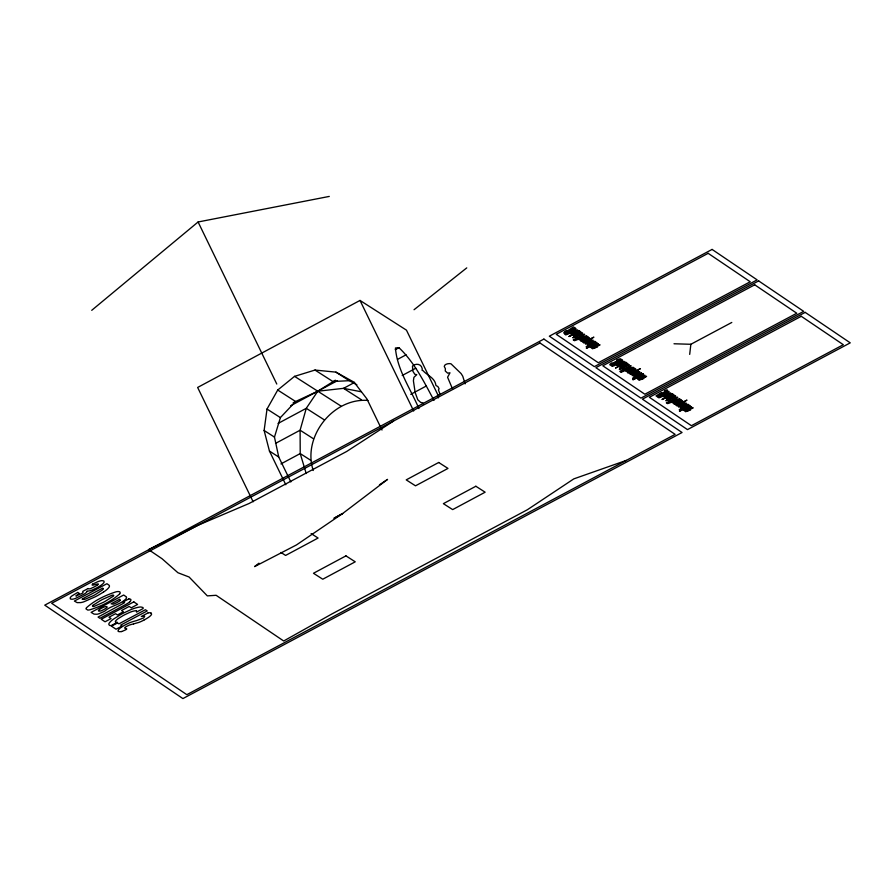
<?xml version="1.0" encoding="UTF-8"?>
<svg xmlns="http://www.w3.org/2000/svg" width="895" height="895" viewBox="0 0 895 895"><rect width="100%" height="100%" fill="white"/><g stroke="black" fill="none" stroke-linecap="round" stroke-linejoin="round"><path stroke-width="1.34" d="M573.784 335.972L574.512 335.077L572.867 335.334L580.161 331.441L580.721 331.821L575.44 334.73M689.698 354.386L690.85 344.284L731.797 322.457M285.796 484.732L269.451 451.069L264.126 430.484L267.023 409.049L277.719 390.041L294.556 376.359L314.995 370.06L335.916 372.13L354.129 382.243L366.872 398.857L382.008 430.025M313.239 470.501C302.096 437.017 332.85 397.648 367.979 400.434M589.313 344.306L593.105 342.416M635.864 375.788L639.656 373.897M682.415 407.259L686.208 405.379M290.841 481.946L278.737 457.021L274.474 437.107L280.392 417.607L295.607 401.497L317.781 391.216L335.345 380.196M572.297 332.962L576.402 330.881M618.848 364.444L622.954 362.352M665.399 395.926L669.516 393.834M576.402 331.038L572.375 333.074M622.987 362.464L618.948 364.556M669.538 393.945L665.432 396.015M571.368 335.491L569.097 336.542M588.731 347.226L586.505 348.3M617.93 366.972L615.648 368.024M635.282 378.708L633.078 379.782M664.504 398.409L662.222 399.517M681.833 410.19L679.551 411.252M564.879 332.336L565.26 331.989A7.876 2.014 -25.9 0 1 566.848 331.094L566.345 330.758M569.007 336.397L571.346 335.289M586.37 348.144L588.709 347.025M615.559 367.879L617.897 366.771M632.922 379.614L635.26 378.507M662.121 399.36L664.448 398.241M679.473 411.096L681.811 409.988M580.844 338.858L582.734 338.355L580.922 339.004M587.176 343.143L589.078 342.628L587.254 343.288M593.989 347.752L595.88 347.238L594.067 347.886M627.395 370.34L629.297 369.825L627.473 370.485M633.727 374.625L635.629 374.11L633.783 374.759M640.54 379.234L642.431 378.719L640.619 379.368M673.946 401.821L675.848 401.307L674.047 401.967M680.278 406.106L682.18 405.592L680.334 406.24M687.091 410.715L688.982 410.201L687.192 410.861M589.537 339.876L585.531 341.979M636.099 371.335L632.06 373.45M682.65 402.817L678.656 404.943M585.442 341.868L589.481 339.764M631.993 373.338L636.043 371.246M678.544 404.82L682.594 402.728M619.049 359.88L611.732 363.84M120.053 600.467L119.896 599.437M611.598 363.694C614.037 360.584 604.998 367.576 613.489 363.706A2.562 0.66 -25.9 0 0 615.559 362.083M621.958 366.245L627.272 363.303L626.713 362.922L619.418 366.816L619.944 367.163C621.969 365.373 619.116 368.606 621.678 367.364M668.509 397.727L673.823 394.784L673.264 394.404L665.969 398.297L666.495 398.644C668.632 396.821 665.578 400.054 668.229 398.846A6.936 1.768 -25.9 0 0 669.773 398.074L674.763 395.422L668.654 397.883M585.341 336.8C590.812 334.864 580.508 336.05 579.222 339.787A4.33 1.108 -25.9 0 0 579.378 339.876L584.39 338.064L583.305 337.325L585.364 336.598M591.64 341.129C597.245 339.082 586.628 340.436 585.554 344.072A4.33 1.108 -25.9 0 0 585.71 344.161L590.722 342.349L589.637 341.61L591.696 340.883M598.475 345.694C603.968 343.714 593.575 344.989 592.367 348.67A4.33 1.108 -25.9 0 0 592.512 348.759L597.524 346.947L596.45 346.22L598.509 345.492M631.904 368.27C637.52 366.335 627.026 367.532 625.773 371.268A4.33 1.108 -25.9 0 0 625.929 371.358L630.941 369.545L629.856 368.807L631.915 368.08M638.224 372.566C643.74 370.597 633.201 371.906 632.105 375.553A4.33 1.108 -25.9 0 0 632.262 375.643L641.48 372.745M645.026 377.175C650.475 375.273 640.205 376.392 638.918 380.151A4.33 1.108 -25.9 0 0 639.064 380.241L644.076 378.428L643.002 377.701L645.06 376.974M678.455 399.752C683.948 397.827 673.275 399.17 672.324 402.75A4.33 1.108 -25.9 0 0 672.481 402.839L677.493 401.027L676.407 400.289L678.466 399.562M684.776 404.048C690.213 402.079 679.943 403.309 678.656 407.035A4.33 1.108 -25.9 0 0 678.813 407.124L683.825 405.312L682.74 404.574L684.809 403.846M691.578 408.657C697.261 406.61 686.577 408.008 685.469 411.633A4.33 1.108 -25.9 0 0 685.615 411.722L690.638 409.91L689.553 409.183L691.611 408.456M593.016 342.729L594.884 341.756M639.545 374.222L641.435 373.237M686.107 405.703L687.986 404.719M97.611 584.827L97.723 584.737A2.73 0.694 -25.9 0 0 98.181 583.898C96.928 583.719 90.484 586.628 92.431 584.211M91.726 310.319L198.097 221.982L329.282 196.419M414.049 309.726L466.754 267.885M258.935 563.19L254.594 566.613L296.458 544.943L342.673 513.517L387.569 479.384L379.458 484.81M587.579 338.813L587.064 339.071A2.618 0.671 -25.9 0 1 586.348 339.239M634.175 370.273L633.671 370.53A2.618 0.671 -25.9 0 1 632.899 370.709M680.726 401.754L680.222 402.012A2.618 0.671 -25.9 0 1 679.45 402.191M583.864 340.693L584.301 340.469A2.45 0.627 -25.9 0 1 584.983 340.313M630.416 372.175L630.852 371.951A2.45 0.627 -25.9 0 1 631.534 371.794L631.624 371.772M676.967 403.656L677.403 403.432A2.45 0.627 -25.9 0 1 678.086 403.276L678.175 403.253M393.487 421.075L346.757 451.427L249.101 503.482L198.164 525.186L148.548 549.597L162.062 558.737L177.937 572.744L189.091 577.018L207.327 595.88L216.131 595.298L283.704 640.999L332.011 613.892L527.323 509.77L573.796 478.881L626.299 460.41M661.148 392.86L656.001 395.858L657.176 396.653L660.186 394.068M642.364 376.28L636.591 378.428L644.937 375.251L638.169 379.491L637.632 379.122L642.722 376.101M688.915 407.762L688.11 408.254L689.273 407.583M595.645 344.888L594.694 345.47L596.171 344.62M334.204 518.16L342.673 513.517L334.07 518.183M565.987 330.949C558.726 335.949 571.155 331.116 572.397 328.465L573.068 328.912L574.937 327.917L573.46 326.91L565.025 332.459M636.916 374.244L633.917 376.784M438.785 396.731L406.453 330.154L360.014 300.429L197.638 387.457L253.14 501.771M293.146 402.806L295.607 401.497L277.719 390.041M290.718 405.715L337.46 380.666M395.277 349.676L398.969 347.696C414.407 362.352 424.051 381.863 433.986 400.412M278.065 423.436L306.269 408.321L317.781 391.216L343.557 388.34L361.043 391.741M354.588 382.422L343.557 388.34L361.446 399.785M397.514 359.41L406.095 354.812M275.503 443.405L300.105 430.215L306.269 408.321L324.158 419.766M402.202 375.497L415.739 368.248M280.929 463.923L300.217 453.575L310.576 460.198M410.738 394.348L426.412 385.946M88.102 588.53L82.754 591.382L83.034 592.591A3.177 0.817 -25.9 0 1 82.262 593.284L75.907 596.025L79.23 593.374L77.775 592.389L72.092 595.813A7.417 1.891 -25.9 0 0 70.224 597.715L70.291 598.766A14.354 3.669 -25.9 0 0 70.649 599.046L71.992 599.258A7.283 1.857 -25.9 0 0 75.493 598.419L84.32 594.011A6.153 1.566 -25.9 0 0 87.084 591.248M566.837 333.522L569.846 331.911M571.491 331.038L576 328.633L575.418 328.241L564.566 334.025L565.192 334.45A7.809 1.991 -25.9 0 0 565.472 334.573L565.908 334.64M575.507 339.384L578.528 337.773M580.173 336.9L584.67 334.495L584.088 334.103L573.236 339.887L573.863 340.313M581.325 341.219L583.652 339.507A7.126 1.824 -25.9 0 1 584.916 338.802L588.339 336.979L587.78 336.598L580.486 340.492L582.298 340.145A2.305 0.593 -25.9 0 0 581.146 341.297M584.748 342.024L583.115 342.259L593.877 337.169C590.968 338.041 590.678 341.599 584.01 342.964M119.606 599.281L111.103 603.812L113.206 604.159A3.177 0.817 -25.9 0 0 114.291 603.834L116.451 602.85A9.957 2.54 -25.9 0 0 117.29 602.413L119.169 601.261A3.334 0.85 -25.9 0 0 120.053 600.467M128.835 598.9L122.928 602.044A6.947 1.779 -25.9 0 1 124.416 602.044L124.528 602.391A2.305 0.593 -25.9 0 1 123.946 603.062L98.07 617.08L99.882 618.311L122.581 606.206A39.984 10.214 -25.9 0 0 126.262 604.203L126.945 603.789A8.1 2.07 -25.9 0 0 129.663 601.921M111.248 625.56L117.334 622.316A10.908 2.786 -25.9 0 1 115.589 622.059L115.388 621.768A6.69 1.712 -25.9 0 1 115.746 620.772L116.753 619.754A10.807 2.763 -25.9 0 1 118.341 618.523L122.951 615.704A23.606 6.03 -25.9 0 1 124.662 614.775L129.831 612.348A10.863 2.774 -25.9 0 1 132.494 611.386L134.284 610.927A6.925 1.768 -25.9 0 1 135.962 610.849L136.387 611.016M615.424 362.128L615.29 362.195A3.468 0.884 -25.9 0 0 619.318 360.707A3.468 0.884 -25.9 0 0 620.783 358.85A3.468 0.884 -25.9 0 0 617.147 359.868M148.067 612.896L141.309 616.498L144.733 616.23L143.793 617.886L136.678 620.571A35.509 9.073 -25.9 0 0 134.485 621.152L131.252 622.159A11.724 2.998 -25.9 0 0 125.837 624.587A15.92 4.072 -25.9 0 0 124.472 625.314L121.843 626.903A9.856 2.517 -25.9 0 0 119.102 629.062A8.861 2.26 -25.9 0 0 118.084 630.83L118.453 631.378M613.388 364.992L616.543 363.493L613.433 365.048M618.053 362.52L622.551 360.114L621.969 359.723L611.117 365.507L611.744 365.921A7.809 1.991 -25.9 0 0 612.023 366.055L612.46 366.122M121.586 631.557C134.798 626.455 116.909 630.639 129.35 625.09A4.844 1.242 -25.9 0 1 129.842 624.911L130.67 624.665A34.491 8.805 -25.9 0 1 133.556 623.916M622.059 370.866L625.079 369.255M626.724 368.382L631.221 365.977L630.639 365.585L619.787 371.369L620.414 371.794A7.809 1.991 -25.9 0 0 620.694 371.917L621.141 371.984M631.467 370.284L634.891 368.46L634.331 368.08L627.037 371.962L628.849 371.626A2.305 0.593 -25.9 0 0 627.708 372.779M627.876 372.7L630.203 370.989A7.126 1.824 -25.9 0 1 631.467 370.284M631.299 373.506L629.666 373.741L640.428 368.65C637.665 369.478 636.893 373.193 630.606 374.457M636.927 374.009L636.188 373.092L638.258 372.365M659.939 396.474L663.094 394.975L659.984 396.53M664.605 393.99L669.102 391.596L668.52 391.204L657.668 396.988L658.295 397.402A7.809 1.991 -25.9 0 0 658.575 397.537L659.011 397.604M673.275 399.864L677.772 397.458L677.191 397.067L666.339 402.851L666.965 403.276A7.809 1.991 -25.9 0 0 667.245 403.399L667.692 403.466M674.427 404.182L676.754 402.47A7.126 1.824 -25.9 0 1 678.018 401.765L681.442 399.942L680.882 399.562L673.588 403.444L675.401 403.108A2.305 0.593 -25.9 0 0 674.259 404.26M677.851 404.987L676.217 405.222L686.98 400.132C684.261 400.87 683.299 404.775 677.157 405.938M92.509 584.166L97.723 581.728A7.965 2.036 -25.9 0 1 101.907 580.642L103.563 580.9A15.73 4.016 -25.9 0 1 103.954 581.202L104.133 582.063A9.453 2.417 -25.9 0 1 100.833 585.408L97.644 587.366A17.329 4.43 -25.9 0 1 96.145 588.172L92.856 589.738A7.015 1.79 -25.9 0 1 88.683 590.968L86.972 591.304M664.213 393.006L667.312 390.231M575.608 334.909L581.66 332.459L576.671 335.11A6.936 1.768 -25.9 0 1 575.127 335.893L573.852 336.084M133.568 623.904L138.848 622.417A7.149 1.824 -25.9 0 0 139.407 622.204A11.646 2.976 -25.9 0 0 143.815 620.157M585.308 340.257C589.413 339.943 590.957 335.636 587.556 338.523M631.87 371.727C635.953 371.425 637.531 367.095 634.107 370.004M678.421 403.209C682.46 402.929 684.093 398.588 680.659 401.486M586.068 339.283C581.918 339.552 581.034 343.691 583.987 340.95M632.62 370.765C628.435 371.067 627.619 375.15 630.561 372.432M679.171 402.247C675.099 402.481 674.069 406.677 677.135 403.913M589.738 344.418L588.026 345.403A4.061 1.04 -25.9 0 1 587.691 345.403M636.222 375.911L634.577 376.884A4.061 1.04 -25.9 0 1 634.242 376.884M682.773 407.393L681.129 408.366A4.061 1.04 -25.9 0 1 680.793 408.366M398.969 347.696L395.433 347.987C397.156 369.881 410.525 388.81 418.927 408.59M622.081 366.402L628.212 363.941L623.222 366.592A6.936 1.768 -25.9 0 1 621.678 367.375M356.881 384.772L349.285 380.688L332.884 381.516L314.995 370.06M674.002 343.769L690.85 344.284M574.59 340.503L574.143 340.436A7.809 1.991 -25.9 0 1 573.863 340.313M665.13 391.093L664.414 391.115L666.26 390.019A5.75 1.466 -25.9 0 1 667.245 390.198M618.96 359.745L616.879 360.036M575.608 339.462L578.606 337.807M594.929 341.264L590.364 342.763L587.366 345.302M566.904 333.589L569.936 331.944M622.137 370.933L625.157 369.288M661.315 393.006L663.542 392.636L665.287 391.16M688.031 404.227L683.467 405.726L680.468 408.254M423.525 404.16L422.764 402.851L420.672 402.392L417.797 399.796L415.157 392.502L413.4 380.789L413.915 377.332L416.79 374.669L414.844 374.311L412.83 371.201L412.472 366.066C415.795 363.057 421.467 363.773 422.227 368.751L422.116 370.329L422.999 370.608C427.239 375.576 435.037 377.668 435.932 385.454L437.879 386.573L439.109 388.71L438.449 389.974L439.971 394.046L437.543 395.635L438.281 397.917M88.281 588.697L89.478 588.876A3.065 0.783 -25.9 0 0 90.619 588.586L93.583 587.243A8.76 2.237 -25.9 0 0 97.712 584.815M335.916 372.13L349.285 380.688M294.556 376.359L341.006 406.073M267.023 409.049L280.392 417.607M313.474 438.774L300.105 430.215L300.217 453.575L306.213 473.522M264.126 430.484L274.474 437.107M269.451 451.069L278.737 457.021M311.113 533.577L318.083 538.04L285.606 555.437L280.963 552.472M151.154 613.131L151.591 614.194A9.375 2.394 -25.9 0 1 148.335 617.494L145.225 619.407A16.893 4.318 -25.9 0 1 143.826 620.157M360.014 300.429L413.68 410.973M198.097 221.982L276.779 384.033M465.12 383.865L462.749 376.202L461.082 373.562L450.99 363.806C448.82 363.146 444.278 364.086 444.256 366.491L445.397 368.729L445.251 370.978L447.657 373.159L450.006 372.779L447.578 377.242L452.568 389.023M126.497 597.424L126.284 596.987A49.404 12.619 -25.9 0 0 125.311 596.148L123.655 595.018L91.111 612.37L94.053 614.127L97.018 614.25A6.657 1.7 -25.9 0 0 99.244 613.634L103.619 611.71A17.173 4.385 -25.9 0 0 104.76 611.117C110.913 605.568 119.572 605.098 125.703 599.147A9.7 2.472 -25.9 0 0 126.475 597.435M664.247 393.039A3.893 0.996 -25.9 0 1 659.973 394.18M664.705 394.102A3.737 0.951 -25.9 0 1 663.072 396.049A3.737 0.951 -25.9 0 1 658.899 397.682M673.376 399.964A3.737 0.951 -25.9 0 1 671.742 401.911A3.737 0.951 -25.9 0 1 667.569 403.555M677.023 405.793A2.517 0.649 -25.9 0 1 677.907 404.976M571.603 331.139A3.737 0.951 -25.9 0 1 569.97 333.085A3.737 0.951 -25.9 0 1 565.797 334.73M580.273 337.012A3.737 0.951 -25.9 0 1 578.64 338.948A3.737 0.951 -25.9 0 1 574.467 340.592M583.909 342.83A2.517 0.649 -25.9 0 1 584.804 342.024M618.154 362.62A3.737 0.951 -25.9 0 1 616.521 364.567A3.737 0.951 -25.9 0 1 612.348 366.2M626.824 368.483A3.737 0.951 -25.9 0 1 625.191 370.429A3.737 0.951 -25.9 0 1 621.018 372.074M630.472 374.311A2.517 0.649 -25.9 0 1 631.355 373.506M148.134 612.851A11.747 2.998 -25.9 0 1 151.11 613.153M121.619 631.523A13.313 3.401 -25.9 0 1 118.353 631.445M136.42 610.994A10.002 2.551 -25.9 0 1 136.521 612.079L143.088 608.589A11.579 2.954 -25.9 0 0 142.808 607.47L140.962 607A13.906 3.558 -25.9 0 0 138.031 607.336L136.152 607.794A17.106 4.363 -25.9 0 0 131.028 609.573L123.443 613.109A32.544 8.312 -25.9 0 0 120.691 614.596L113.341 619.206A17.441 4.453 -25.9 0 0 110.846 621.253L109.526 622.663A13.358 3.412 -25.9 0 0 108.798 624.296L109.347 625.213A11.68 2.987 -25.9 0 0 111.215 625.583M128.679 599.012A10.192 2.607 -25.9 0 1 129.708 601.91M671.776 400.893L668.61 402.347L671.753 400.994M106.908 607.011L106.729 607.504A3.479 0.884 -25.9 0 1 105.576 608.51L104.122 609.383A8.234 2.103 -25.9 0 1 103.35 609.797L101.918 610.468A3.647 0.929 -25.9 0 1 99.86 611.095C94.098 611.878 106.785 604.561 106.908 607.011M570.484 333.712C580.475 333.108 580.117 325.411 570.484 333.712M617.035 365.194C626.914 364.612 626.791 356.904 617.047 365.138M663.587 396.675C673.487 396.149 673.107 388.396 663.587 396.675M103.138 588.731L103.126 588.854A6.533 1.667 -25.9 0 1 102.377 589.984L95.262 594.627A32.679 8.346 -25.9 0 1 93.371 595.634L85.551 599.057A6.343 1.622 -25.9 0 1 83.727 599.437L82.094 599.102L102.69 588.116L103.138 588.731M119.65 593.888C111.271 601.485 100.52 606.497 89.78 609.842A10.348 2.64 -25.9 0 1 87.71 610.043L85.976 608.891A10.382 2.651 -25.9 0 1 86.535 607.694C94.848 600.254 105.397 595.276 115.958 591.841A10.393 2.651 -25.9 0 1 118.129 591.539L119.348 591.696A14.141 3.614 -25.9 0 1 119.941 592.043L120.198 592.714A10.539 2.696 -25.9 0 1 119.65 593.888M92.912 605.356L92.778 605.501A4.072 1.04 -25.9 0 0 92.465 606.172L92.957 606.508A4.083 1.04 -25.9 0 0 94.109 606.396L103.216 602.391A48.274 12.329 -25.9 0 0 105.14 601.373L113.419 596.104A4.083 1.04 -25.9 0 0 113.732 595.432L113.24 595.097A4.072 1.04 -25.9 0 0 112.099 595.197L103.037 599.18A48.565 12.407 -25.9 0 0 100.475 600.545L92.912 605.356M103.507 592.065L98.718 594.94A37.512 9.576 -25.9 0 1 95.351 596.752L83.716 601.865A12.44 3.177 -25.9 0 1 80.729 602.603L77.149 602.626L74.386 601.06L106.93 583.708L108.284 584.625A36.986 9.442 -25.9 0 1 109.425 585.778L109.403 585.889A12.429 3.177 -25.9 0 1 108.642 587.791A15.137 3.871 -25.9 0 1 103.518 592.065M598.386 343.769L591.617 348.01L591.08 347.652L594.627 345.38L590.04 346.947L598.386 343.769M691.488 406.733L684.72 410.973L684.183 410.604L688.065 408.187L683.142 409.91L691.488 406.733M438.695 462.48L406.218 479.877L415.504 485.828L447.981 468.421L438.695 462.48M345.951 555.873L313.474 573.27L322.759 579.222L355.237 561.814L345.951 555.873M475.849 486.253L443.372 503.661L452.669 509.602L485.135 492.194L475.849 486.253M543.903 339.082L44.75 605.154L182.904 698.581L682.057 432.509L543.903 339.082M712.096 249.425L549.329 336.184L594.381 366.648L757.148 279.889L712.096 249.425M539.976 342.986L51.675 603.275L186.831 694.677L675.132 434.377L539.976 342.986M708.169 253.33L556.254 334.305L598.307 362.743L750.223 281.768L708.169 253.33M579.188 330.792L571.894 334.674L572.453 335.054L579.747 331.161L579.188 330.792M576.167 335.659L572.711 337.773L575.586 337.169L582.656 333.141L576.167 335.659M589.57 344.732L586.113 346.835L589 346.242L596.07 342.203L589.57 344.732M596.551 342.528L589.257 346.421L589.816 346.79L597.11 342.908L596.551 342.528M133.802 601.876L101.247 619.228L105.039 621.79L111.058 618.59L109.011 617.203L115.589 613.69L117.446 614.954L123.42 611.766L121.563 610.513L129.193 606.441L131.241 607.828L137.595 604.438L133.802 601.876M758.647 280.907L595.88 367.666L640.932 398.13L803.699 311.37L758.647 280.907M117.502 622.942L111.472 626.142L116.037 629.23L122.056 626.019L120.68 625.09L147.216 610.949L145.404 609.73L118.878 623.871L117.502 622.942M754.72 284.811L602.805 365.786L644.859 394.225L796.774 313.239L754.72 284.811M625.739 362.274L618.445 366.156L619.004 366.536L626.299 362.643L625.739 362.274M622.719 367.14L619.262 369.255L622.137 368.65L629.207 364.623L622.719 367.14M636.121 376.213L632.664 378.317L635.551 377.724L642.621 373.685L636.121 376.213M643.102 374.009L635.808 377.891L636.367 378.272L643.662 374.39L643.102 374.009M805.198 312.377L642.431 399.148L687.483 429.611L850.25 342.852L805.198 312.377M801.271 316.293L649.356 397.268L691.41 425.707L843.325 344.72L801.271 316.293M672.29 393.744L664.996 397.637L665.556 398.018L672.85 394.124L672.29 393.744M669.27 398.622L665.813 400.736L668.688 400.132L675.77 396.105L669.27 398.622M682.672 407.695L679.215 409.798L682.102 409.194L689.172 405.166L682.672 407.695M689.653 405.491L682.359 409.373L682.919 409.753L690.213 405.871L689.653 405.491"/></g></svg>
